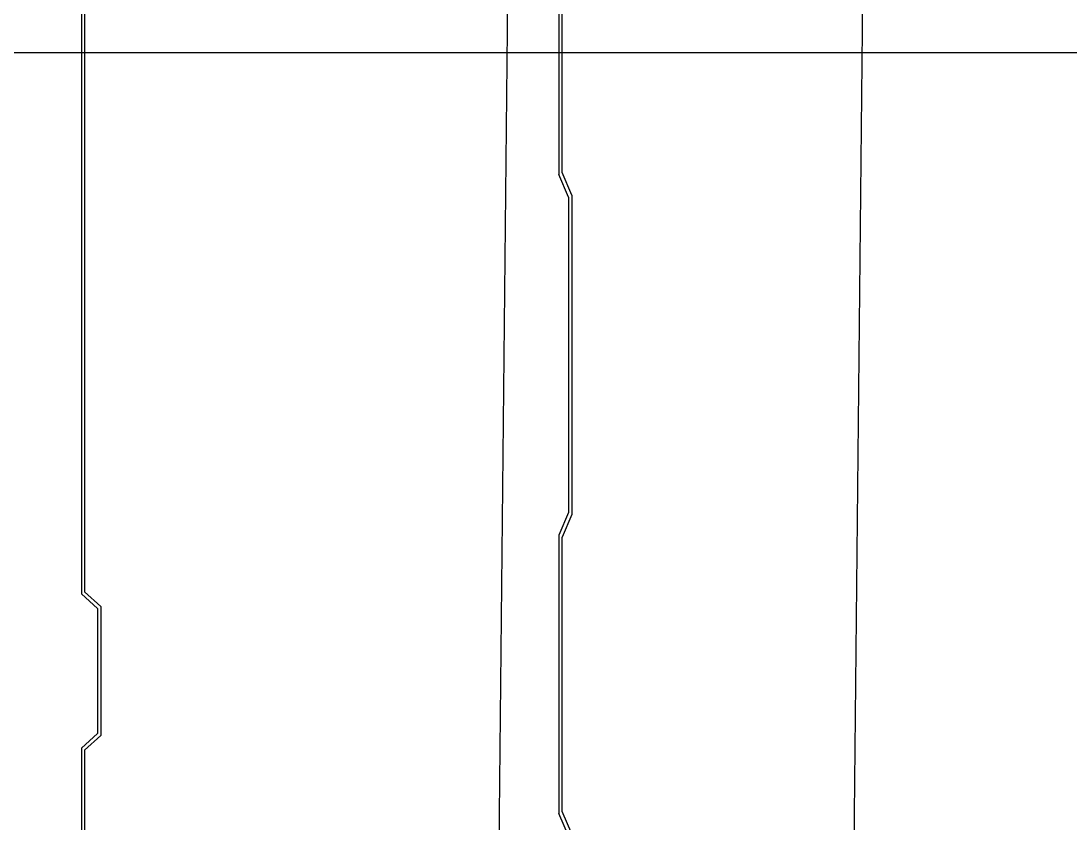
# Model space of a CAD drawing. Header units: millimetres. Extents: x 0 to 420000, y 0 to 297000.
# Drawn here: x 231775.4 to 231937.9, y 25051.8 to 25176.1 of the extents above; entities that cross this region are included whole.
import ezdxf

# ---------------------------------------------------------------- set-up
doc = ezdxf.new("R2010")
doc.units = ezdxf.units.MM
doc.layers.get('Defpoints').update_dxf_attribs({"color": 140})
doc.layers.add('[0]', color=255, linetype='Continuous')
doc.layers.add('PANEL', color=9, linetype='Continuous')

# ---------------------------------------------------------------- blocks, each defined once
blk = doc.blocks.new('OHD-575-S')
at = {"layer": 'PANEL'}
for p, q in [((-44.5, -354), (-44.5, -311.5)), ((-44, -311.190983004868), (-44, -354.3090169876813)), ((29.5, -318.5), (29.5, -419)), ((30, -318.190983004868), (30, -419.3090169876813)), ((-46, -357.5), (-44.5, -354)), ((-45.49999999999999, -357.8090169876813), (-44, -354.3090169876813)), ((-46, -357.5), (-46, -407)), ((-45.49999999999999, -357.8090169876813), (-45.49999999999999, -406.690983004868)), ((-46, -407), (-44.5, -410.5)), ((-45.49999999999999, -406.690983004868), (-44, -410.190983004868)), ((-44.5, -453), (-44.5, -410.5)), ((-44, -410.190983004868), (-44, -453.3090169876813)), ((29.5, -419), (27, -421.25)), ((30, -419.3090169876813), (27.5, -421.5590169876813)), ((27, -421.25), (27, -441.25)), ((27.5, -421.5590169876813), (27.5, -440.940983004868)), ((29.5, -443.5), (27, -441.25)), ((30, -443.190983004868), (27.5, -440.940983004868)), ((29.5, -443.5), (29.5, -493.25)), ((30, -443.190983004868), (30, -493.75)), ((-46, -456.5), (-44.5, -453)), ((-45.49999999999999, -456.8090169876813), (-44, -453.3090169876813))]:
    blk.add_line(p, q, dxfattribs=at)
blk = doc.blocks.new('OHD-2(단)2500')
at = {"layer": '[0]', "color": 4}
for p, q in [((81.00000010376971, -2500.000000001659, -14.05068239681559), (106.0000001405569, -2.91038304567337e-11)), ((135.9923628059259, -2500.916539381375, -14.05068239681559), (160.9207793526002, -5.211548780294834, -0.04023187531872452))]:
    blk.add_line(p, q, dxfattribs=at)
at = {"color": 0, "xscale": -1}
blk.add_blockref('OHD-575-S', (52.23195833711361, -1443.367115117057, 37.93993906946523), dxfattribs=at)
blk = doc.blocks.new('오버헤드도어(저온3)(211208)')
blk.add_blockref('OHD-2(단)2500', (750, 2500.000000024214))
blk = doc.blocks.new('지하2층')
blk.add_blockref('오버헤드도어(저온3)(211208)', (4801323.760696084, -401118.714246383))

msp = doc.modelspace()

# ---------------------------------------------------------------- linework, layer by layer
at = {"layer": 'Defpoints'}
msp.add_line((231768.0203737477, 25171.2294849054), (232968.8982165977, 25171.2294849054), dxfattribs=at)

# ---------------------------------------------------------------- block references
msp.add_blockref('지하2층', (-4570311.260688039, 425568.7142465693))

doc.saveas('drawing.dxf')
